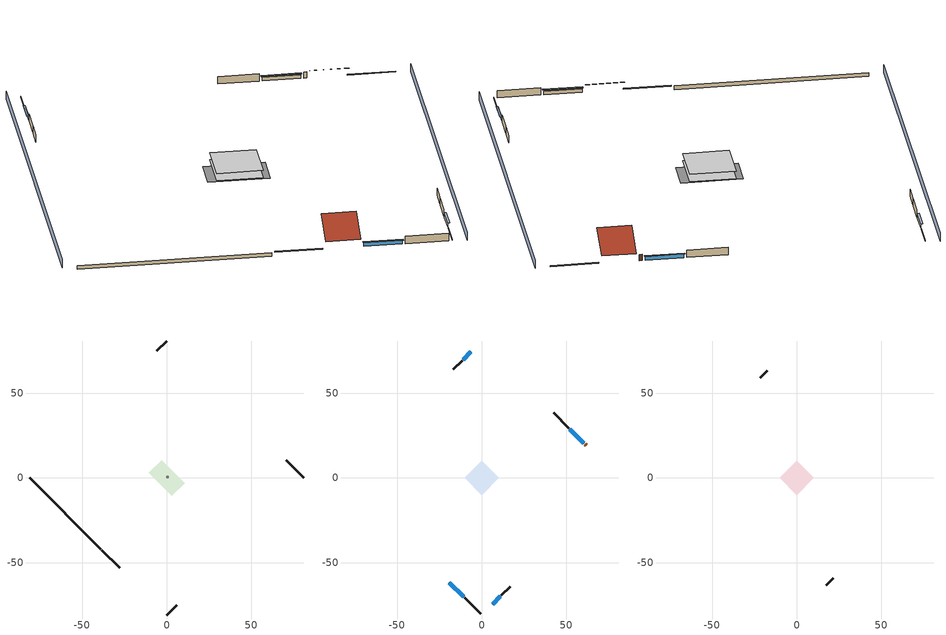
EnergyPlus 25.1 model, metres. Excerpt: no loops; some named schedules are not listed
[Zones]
air source heat pump airloop ret air zone
 floor adiabatic (AdiabaticConst): 0,0 0,1 1,1 1,0 z0
 wall adiabatic (AdiabaticConst): 0,1 0,0 1,0 1,1 0,1 z0:1
 ceiling adiabatic (AdiabaticConst): 1,0 1,1 0,1 0,0 z1
crawlspace - vented
 floor foundation (Slab1 construction): -10.5,2.99 -2.99,10.5 10.5,-2.99 2.99,-10.5 z-0.91
 wall outside (RimJoist1 construction): -38.31,-42.64 -27.9,-53.05 z0.3:0.61
 wall outside (RimJoist2 construction): 0,80.96 -5.78,75.18 z0.3:0.61
 wall outside (RimJoist3 construction): 80.96,0 70.55,10.41 z0.3:0.61
 wall outside (RimJoist4 construction): 0,-80.96 5.78,-75.18 z0.3:0.61
 wall foundation (FoundationWall1 construction): -80.96,0 -38.97,-41.98 z-0.91:0.3
conditioned space
 floor to crawlspace - vented (Floor1 construction): -10.06,0 0,10.06 10.06,0 0,-10.06 z0.3
 wall outside (AdiabaticWallConstruction 1): 61.71,19.25 61.06,19.89 z0.3:2.34
 wall outside (AdiabaticWallConstruction): -19.07,-61.89 -10.76,-70.19 / 60.41,20.55 52.1,28.86 z0.3:1.49; -6.43,74.52 -10.93,70.02 / 6.43,-74.52 10.93,-70.02 z0.3:1.52
 wall outside (Wall1 construction): -10.11,-70.85 -0.66,-80.3 z0.3:2.74
 wall outside (Wall2 construction): -11.59,69.37 -16.84,64.12 z0.3:2.74
 wall outside (Wall3 construction): 51.44,29.51 42.53,38.42 z0.3:2.74
 wall outside (Wall4 construction): 11.59,-69.37 16.84,-64.12 z0.3:2.74
 window (WindowConstruction): -19.07,-61.89 -10.76,-70.19 z0.3:1.49
 window (WindowConstruction 1): -6.43,74.52 -10.93,70.02 z0.3:1.52
 window (WindowConstruction 2): 60.41,20.55 52.1,28.86 z0.3:1.49
 window (WindowConstruction 3): 6.43,-74.52 10.93,-70.02 z0.3:1.52
 door (Door): 61.71,19.25 61.06,19.89 z0.3:2.34
attic - vented
 floor to conditioned space (Floor2 construction Reversed): -10.06,0 0,10.06 10.06,0 0,-10.06 z2.74
 wall outside (Wall5 construction): -17.49,63.46 -21.57,59.39 z0.3:2.74
 wall outside (Wall6 construction): 17.49,-63.46 21.57,-59.39 z0.3:2.74
 roof outside (Roof1 construction): -19.72,-61.23,2.74 -13,-54.5,7.5 -20.52,-46.98,7.5 -27.25,-53.71,2.74
 roof outside (Roof2 construction): 62.37,18.59,2.74 55.64,11.86,7.5 63.16,4.34,7.5 69.89,11.07,2.74
shading: 3.23,-84.19 84.19,-3.23 / -3.23,84.19 -84.19,3.23 z0:2.74; -10.55,-70.41 -19.28,-61.67 -19.71,-62.1 -10.98,-70.84 z1.8; -11.15,69.81 -6.22,74.74 -6.65,75.17 -11.58,70.24 z1.83; 51.88,29.07 60.62,20.33 61.05,20.76 52.32,29.5 z1.8; 11.15,-69.81 6.22,-74.74 6.65,-75.17 11.58,-70.24 z1.83
[Building]
Building 1: Terrain=Suburbs
[Site:Location]
Fargo_ND: Latitude {deg}=46.8551; Longitude {deg}=-96.824; Time Zone {hr}=-6; Elevation {m}=274; Keep Site Location Information=Yes
[Site:GroundTemperature:Shallow]
-1.30889, -4.05999, -4.2803, -2.97477, 2.26623, 7.48281, 12.0053, 14.8702, 15.1136, 12.7835, 8.37631, 3.31975
[Site:WaterMainsTemperature]
Calculation Method=Schedule; Temperature Schedule=mains temperature schedule
[Material] Roughness=Rough; Thermal Absorptance=0.9
Name | Thickness {m} | Conductivity {W/m-K} | Density {kg/m3} | Specific Heat {J/kg-K} | Solar Absorptance | Visible Absorptance
ceiling loosefill ins | 0.254 | 0.0480833 | 16.02 | 1046.75 | 0.7 | 0.7
ceiling stud and cavity | 0.1397 | 0.104117 | 65.682 | 1177.47 | 0.7 | 0.7
composite shingle siding | 0.00635 | 0.162714 | 1121.4 | 1465.45 | 0.7 | 0.7
concrete 8.0 in. | 0.2032 | 1.803125 | 2242.8 | 837.4 | 0.7 | 0.7
door material | 0.04445 | 0.0612267 | 512.64 | 1214.23 | 0.7 | 0.7
floor covering | 0.0127 | 0.0433444 | 54.468 | 1339.84 | 0.6 | 0.6
floor rigid ins; wall rigid ins | 0.051816 | 0.029427 | 32.04 | 1214.23 | 0.7 | 0.7
floor stud and cavity | 0.1397 | 0.0972396 | 92.3553 | 1139.71 | 0.7 | 0.7
furniture material conditioned space 1 | 0.1524 | 0.115458 | 640.8 | 1214.23 | 0.6 | 0.6
gypsum board | 0.0127 | 0.160291 | 801 | 837.4 | 0.6 | 0.6
metal surfacing | 0.000508 | 50.0403 | 7801.74 | 460.57 | 0.9 | 0.9
osb sheathing 0.5 in. | 0.0127 | 0.115458 | 512.64 | 1214.23 | 0.6 | 0.6
osb sheathing 0.5 in. 1 | 0.0127 | 0.115458 | 512.64 | 1214.23 | 0.7 | 0.7
osb sheathing 0.75 in. | 0.01905 | 0.115458 | 512.64 | 1214.23 | 0.7 | 0.7
rim joist stud and cavity | 0.0508 | 0.144151 | 50.32683 | 1063.81 | 0.6 | 0.6
roof rigid ins | 0.00396442 | 0.029427 | 32.04 | 1214.23 | 0.7 | 0.7
soil 0.5 in. | 0.0127 | 1.3848 | 1842.3 | 418.7 | 0.7 | 0.7
wall rigid ins 1 | 0.512978 | 0.029427 | 32.04 | 1214.23 | 0.7 | 0.7
wall stud and cavity | 0.1397 | 0.207325 | 139.0536 | 1170.24 | 0.7 | 0.7
wall stud and cavity 1 | 0.1397 | 0.348479 | 139.0536 | 1170.24 | 0.6 | 0.6
wall stud and cavity 2 | 0.0889 | 0.380278 | 52.3479 | 1209.89 | 0.7 | 0.7
wall stud and cavity 3 | 0.0889 | 0.391764 | 83.0341 | 1211.67 | 0.7 | 0.7
wood siding; wood siding 1 | 0.0254 | 0.102417 | 544.68 | 1172.36 | 0.7 | 0.7
[Material:NoMass]
Adiabatic: Roughness=Rough; Thermal Resistance {m2-K/W}=176.1; Thermal Absorptance=0.9; Solar Absorptance=0.7; Visible Absorptance=0.7
[WindowMaterial:SimpleGlazingSystem]
WindowMaterial: U-Factor {W/m2-K}=2.15764; Solar Heat Gain Coefficient=0.44
[Construction]
AdiabaticConst: Adiabatic
AdiabaticWallConstruction: wood siding, wall rigid ins 1, wall stud and cavity 2, gypsum board
AdiabaticWallConstruction 1: wood siding 1, wall rigid ins 1, wall stud and cavity 2, gypsum board
Door: door material
Floor1 construction: floor stud and cavity, floor rigid ins, osb sheathing 0.75 in., floor covering
Floor2 construction Reversed: gypsum board, ceiling stud and cavity, ceiling loosefill ins
FoundationWall1 construction: concrete 8.0 in.
furniture construction conditioned space 1: furniture material conditioned space 1
PartitionWallConstruction: gypsum board, wall stud and cavity 3, gypsum board
RimJoist1 construction; RimJoist2 construction; RimJoist3 construction; RimJoist4 construction: composite shingle siding, rim joist stud and cavity
Roof1 construction; Roof2 construction: metal surfacing, roof rigid ins, osb sheathing 0.5 in.
Slab1 construction: soil 0.5 in.
Wall1 construction; Wall2 construction; Wall3 construction; Wall4 construction: composite shingle siding, wall rigid ins, osb sheathing 0.5 in. 1, wall stud and cavity, gypsum board
Wall5 construction; Wall6 construction: composite shingle siding, osb sheathing 0.5 in. 1, wall stud and cavity 1
WindowConstruction; WindowConstruction 1; WindowConstruction 2; WindowConstruction 3: WindowMaterial
[Zone] Multiplier=1
Name | Volume {m3} | Part of Total Floor Area
air source heat pump airloop ret air zone | 1 | No
attic - vented | 214.682 | Yes
conditioned space | 493.619 | Yes
crawlspace - vented | 246.81 | Yes
[Space]
Name | Zone | Space Type | Volume {m3}
air source heat pump airloop ret air space | air source heat pump airloop ret air zone | Plenum Space Type
attic - vented 1 | attic - vented |  | 214.682
conditioned space 1 | conditioned space |  | 493.619
crawlspace - vented 1 | crawlspace - vented |  | 246.81
[SpaceList]
Plenum Space Type: air source heat pump airloop ret air space
[OtherEquipment] Design Level Calculation Method=EquipmentLevel
Name | Fuel Type | Zone or ZoneList or Space or SpaceList | Schedule | Design Level {W} | Fraction Latent | Fraction Radiant | Fraction Lost
air source heat pump airloop_0 RetCondToRP; air source heat pump airloop_0 RetSensLkToRP | None | air source heat pump airloop ret air space | Always On Discrete | 0 | 0 | 0 | 0
air source heat pump airloop_0 RetLatLkToRP | None | air source heat pump airloop ret air space | Always On Discrete | 0 | 1 | 0 | 0
air source heat pump airloop_0 SupCondToLv; air source heat pump airloop_0 SupSensLkToCond; air source heat pump htg coil defrost heat load; mech vent house fan sensible load | None | conditioned space 1 | Always On Discrete | 0 | 0 | 0 | 0
air source heat pump airloop_0 SupLatLkToCond; mech vent house fan latent load | None | conditioned space 1 | Always On Discrete | 0 | 1 | 0 | 0
air source heat pump htg coil defrost supp heat energy; air source heat pump htg coil pan heater energy | Electricity | conditioned space 1 | Always On Discrete | 0 | 0 | 0 | 1
clothes dryer 1 | Electricity | conditioned space 1 | clothes_dryer | 0 | 0.015 | 0.081 | 0.85
cooking range 1 | Electricity | conditioned space 1 | cooking_range | 0 | 0.08 | 0.432 | 0.2
general water use latent | None | conditioned space 1 | general water use schedule | 44.1266 | 1 | 0 | 0
general water use sensible | None | conditioned space 1 | general water use schedule | -43.4886 | 0 | 0.6 | 0
water heater energy adjustment1 | NaturalGas | conditioned space 1 | Always On Discrete | 0.01 | 0 | 0 | 1
air source heat pump airloop_0 RetCondToDZ; air source heat pump airloop_0 SupCondToDZ; air source heat pump airloop_0 SupSensLkToDZ | None | crawlspace - vented 1 | Always On Discrete | 0 | 0 | 0 | 0
air source heat pump airloop_0 SupLatLkToDZ | None | crawlspace - vented 1 | Always On Discrete | 0 | 1 | 0 | 0
[ZoneInfiltration:EffectiveLeakageArea]
infil attic - vented 1: Zone or Space=attic - vented 1; Schedule=Always On Discrete; Effective Air Leakage Area {cm2}=6747.18; Stack Coefficient=0.000221234; Wind Coefficient=3.80945e-05
[ZoneMixing] Schedule=Always On Continuous; Design Flow Rate Calculation Method=Flow/Zone; Design Flow Rate {m3/s}=0
Name | Zone or Space | Source Zone or Space
whole house fan mix | attic - vented | conditioned space
air source heat pump airloop_0 ZoneMixDZToCond mix | conditioned space | crawlspace - vented
air source heat pump airloop_0 ZoneMixCondToDZ mix | crawlspace - vented | conditioned space
[SurfaceProperty:IncidentSolarMultiplier] Incident Solar Multiplier=1; Incident Solar Multiplier Schedule=trans schedule winter=0.8276 summer=0.8276
Window1; Window2; Window3; Window4
[InternalMass] Zone or ZoneList=conditioned space; Space or SpaceList=conditioned space 1
Name | Construction | Surface Area {m2}
furniture mass conditioned space 1 | furniture construction conditioned space 1 | 80.97429
partition wall mass | PartitionWallConstruction | 202.436
[Lights]
interior lighting: Zone or ZoneList or Space or SpaceList=conditioned space 1; Schedule=lighting_interior; Design Level Calculation Method=LightingLevel; Lighting Level {W}=314.809; Return Air Fraction=0; Fraction Radiant=0.6; Fraction Visible=0.2; Fraction Replaceable=1
[People]
occupants: Zone or ZoneList or Space or SpaceList=conditioned space 1; Number of People Schedule=occupants; Number of People Calculation Method=People; Number of People=2; Fraction Radiant=0.314171; Sensible Heat Fraction=0.56303; Activity Level Schedule=occupants activity schedule; Carbon Dioxide Generation Rate {m3/s-W}=0; Enable ASHRAE 55 Comfort Warnings=No; Mean Radiant Temperature Calculation Type=EnclosureAveraged
[ElectricEquipment] Zone or ZoneList or Space or SpaceList=conditioned space 1; Design Level Calculation Method=EquipmentLevel
Name | Schedule | Design Level {W} | Fraction Latent | Fraction Radiant | Fraction Lost
ceiling fan | ceiling_fan | 58.7934 | 0 | 0.558 | 0
clothes dryer | clothes_dryer | 2350.01 | 0.015 | 0.081 | 0.85
clothes washer | clothes_washer | 875.775 | 0.03 | 0.162 | 0.7
cooking range | cooking_range | 2064.02 | 0.08 | 0.432 | 0.2
dishwasher | dishwasher | 1273.53 | 0.3 | 0.18 | 0.4
freezer | freezer schedule | 180.892 | 0 | 0.6 | 0
fridge | fridge schedule | 43.8356 | 0 | 0.6 | 0
mech vent bath fan 0 | mech vent bath fan 0 schedule | 30 | 0 | 0 | 1
mech vent house fan | mech vent house fan schedule | 0 | 0 | 0 | 1
mech vent house fan cfis | mech vent house fan cfis schedule | 0 | 0 | 0 | 0
mech vent range fan 0 | mech vent range fan 0 schedule | 30 | 0 | 0 | 1
misc plug loads | plug_loads_other | 354.581 | 0.045 | 0.513 | 0.1
misc tv | plug_loads_tv | 439.411 | 0 | 0.6 | 0
whole house fan | Always On Discrete | 0 | 0 | 0 | 1
[ZoneInfiltration:DesignFlowRate] Schedule=Always On Discrete; Density Basis=Outdoor
Name | Zone or ZoneList or Space or SpaceList | Design Flow Rate Calculation Method | Design Flow Rate {m3/s} | Air Changes per Hour {1/hr} | Constant Term Coefficient | Temperature Term Coefficient | Velocity Term Coefficient | Velocity Squared Term Coefficient
infil flow; natural vent flow; whole house fan flow | conditioned space 1 | Flow/Zone | 0
crawlspace_vented 1 duct leakage imbalance infil flow | crawlspace - vented 1 | Flow/Zone | 0
infil crawlspace - vented 1 | crawlspace - vented 1 | AirChanges/Hour |  | 3.45172 | 1 | 0 | 0 | 0
[SurfaceProperty:ExposedFoundationPerimeter]
Slab1: Exposed Perimeter Calculation Method=TotalExposedPerimeter; Total Exposed Perimeter {m}=59.37504
[AirLoopHVAC:ReturnPlenum]
Air Loop HVAC Return Plenum 1: Zone=air source heat pump airloop ret air zone
[Foundation:Kiva]
Foundation Kiva 1: Initial Indoor Air Temperature {C}=-11.2136; Wall Height Above Grade {m}=0.3048; Wall Depth Below Slab {m}=0.2032
[Foundation:Kiva:Settings]
Soil Conductivity {W/m-K}=1.3848; Soil Density {kg/m3}=1842.3; Soil Specific Heat {J/kg-K}=418.7; Ground Solar Absorptivity=0.9; Ground Thermal Absorptivity=0.9; Ground Surface Roughness {m}=0.03; Far-Field Width {m}=40; Deep-Ground Boundary Condition=ZeroFlux; Deep-Ground Depth {m}=40; Minimum Cell Dimension {m}=0.2; Maximum Cell Growth Coefficient=3; Simulation Timestep=Timestep
[Exterior:Lights]
exterior lighting: Schedule=exterior lighting schedule; Design Level {W}=8.01452
[EnergyManagementSystem:Sensor] Output:Variable or Output:Meter Index Key=crawlspace - vented
Name | Output:Variable or Output:Meter
air_source_heat_pump_airloop_0_DZ_T_s | Zone Air Temperature
air_source_heat_pump_airloop_0_DZ_W_s | Zone Mean Air Humidity Ratio
[Schedule:Constant]
Name | Hourly Value
Always On Discrete; Always On Continuous; mech vent house fan schedule; mech vent house fan cfis schedule | 1
trans schedule winter=0.8276 summer=0.8276 | 0.8276
occupants activity schedule | 117.228
fridge schedule | 0
[Schedule:File] File=in.schedules.csv; Rows to Skip at Top=1; Number of Hours of Data=8760; Column Separator=Comma; Interpolate to Timestep=Yes; Minutes per Item=60; Adjust Schedule for Daylight Savings=Yes
Name | Column Number
lighting_interior | 5
occupants | 1
ceiling_fan | 4
clothes_dryer | 10
clothes_washer | 9
cooking_range | 11
dishwasher | 7
plug_loads_other | 2
plug_loads_tv | 3
[Schedule:Day:Interval]
freezer schedule day; freezer schedule day 6: No, 01:00, 0.610949, 02:00, 0.595675, 03:00, 0.580401, 04:00, 0.565128, 06:00, 0.549854, 07:00, 0.580401, 08:00, 0.610949, 10:00, 0.626223, 12:00, 0.610949, 15:00, 0.641496, 16:00, 0.626223, 17:00, 0.672044, 18:00, 0.733139, 19:00, 0.763686, 20:00, 0.733139, 21:00, 0.717865, 22:00, 0.702591, 23:00, 0.672044, 24:00, 0.626223
freezer schedule day 1: No, 01:00, 0.609489, 02:00, 0.594252, 03:00, 0.579015, 04:00, 0.563777, 06:00, 0.54854, 07:00, 0.579015, 08:00, 0.609489, 10:00, 0.624726, 12:00, 0.609489, 15:00, 0.639964, 16:00, 0.624726, 17:00, 0.670438, 18:00, 0.731387, 19:00, 0.761861, 20:00, 0.731387, 21:00, 0.71615, 22:00, 0.700912, 23:00, 0.670438, 24:00, 0.624726
freezer schedule day 2: No, 01:00, 0.791241, 02:00, 0.77146, 03:00, 0.751679, 04:00, 0.731898, 06:00, 0.712117, 07:00, 0.751679, 08:00, 0.791241, 10:00, 0.811022, 12:00, 0.791241, 15:00, 0.830803, 16:00, 0.811022, 17:00, 0.870365, 18:00, 0.949489, 19:00, 0.989051, 20:00, 0.949489, 21:00, 0.929708, 22:00, 0.909927, 23:00, 0.870365, 24:00, 0.811022
freezer schedule day 3: No, 01:00, 0.8, 02:00, 0.78, 03:00, 0.76, 04:00, 0.74, 06:00, 0.72, 07:00, 0.76, 08:00, 0.8, 10:00, 0.82, 12:00, 0.8, 15:00, 0.84, 16:00, 0.82, 17:00, 0.88, 18:00, 0.96, 19:00, 1, 20:00, 0.96, 21:00, 0.94, 22:00, 0.92, 23:00, 0.88, 24:00, 0.82
freezer schedule day 4: No, 01:00, 0.679562, 02:00, 0.662573, 03:00, 0.645584, 04:00, 0.628595, 06:00, 0.611606, 07:00, 0.645584, 08:00, 0.679562, 10:00, 0.696551, 12:00, 0.679562, 15:00, 0.71354, 16:00, 0.696551, 17:00, 0.747518, 18:00, 0.815474, 19:00, 0.849453, 20:00, 0.815474, 21:00, 0.798485, 22:00, 0.781496, 23:00, 0.747518, 24:00, 0.696551
freezer schedule day 5: No, 01:00, 0.675182, 02:00, 0.658303, 03:00, 0.641423, 04:00, 0.624544, 06:00, 0.607664, 07:00, 0.641423, 08:00, 0.675182, 10:00, 0.692062, 12:00, 0.675182, 15:00, 0.708942, 16:00, 0.692062, 17:00, 0.742701, 18:00, 0.810219, 19:00, 0.843978, 20:00, 0.810219, 21:00, 0.793339, 22:00, 0.77646, 23:00, 0.742701, 24:00, 0.692062
freezer schedule default day; mech vent bath fan 0 schedule default day; mech vent range fan 0 schedule default day; general water use schedule default day; exterior lighting schedule default day: No, 24:00, 0
mech vent bath fan 0 schedule day: No, 01:00, 0, 02:00, 1, 24:00, 0
mech vent range fan 0 schedule day: No, 09:00, 0, 10:00, 1, 24:00, 0
general water use schedule day: No, 01:00, 0.315068, 03:00, 0.287671, 04:00, 0.342466, 05:00, 0.369863, 06:00, 0.520548, 07:00, 0.60274, 08:00, 0.534247, 10:00, 0.506849, 11:00, 0.465753, 14:00, 0.479452, 15:00, 0.534247, 16:00, 0.589041, 17:00, 0.69863, 18:00, 0.876712, 19:00, 0.890411, 20:00, 0.986301, 21:00, 1, 22:00, 0.863014, 23:00, 0.616438, 24:00, 0.465753
exterior lighting schedule day: No, 01:00, 0.566667, 03:00, 0.524167, 05:00, 0.495833, 06:00, 0.5525, 07:00, 0.623333, 08:00, 0.580833, 09:00, 0.439167, 10:00, 0.354167, 12:00, 0.34, 13:00, 0.354167, 14:00, 0.396667, 15:00, 0.425, 16:00, 0.495833, 17:00, 0.623333, 18:00, 0.793333, 19:00, 0.906667, 20:00, 0.963333, 21:00, 0.991667, 22:00, 0.920833, 23:00, 0.793333, 24:00, 0.665833
exterior lighting schedule day 1: No, 01:00, 0.528571, 03:00, 0.488929, 05:00, 0.4625, 06:00, 0.515357, 07:00, 0.581429, 08:00, 0.541786, 09:00, 0.409643, 10:00, 0.330357, 12:00, 0.317143, 13:00, 0.330357, 14:00, 0.37, 15:00, 0.396429, 16:00, 0.4625, 17:00, 0.581429, 18:00, 0.74, 19:00, 0.845714, 20:00, 0.898571, 21:00, 0.925, 22:00, 0.858929, 23:00, 0.74, 24:00, 0.621071
exterior lighting schedule day 2: No, 01:00, 0.485714, 03:00, 0.449286, 05:00, 0.425, 06:00, 0.473571, 07:00, 0.534286, 08:00, 0.497857, 09:00, 0.376429, 10:00, 0.303571, 12:00, 0.291429, 13:00, 0.303571, 14:00, 0.34, 15:00, 0.364286, 16:00, 0.425, 17:00, 0.534286, 18:00, 0.68, 19:00, 0.777143, 20:00, 0.825714, 21:00, 0.85, 22:00, 0.789286, 23:00, 0.68, 24:00, 0.570714
[Schedule:Week:Daily]
freezer schedule Week Rule - Jan1-Jan27: freezer schedule day, freezer schedule day, freezer schedule day, freezer schedule day, freezer schedule day, freezer schedule day, freezer schedule day, freezer schedule default day, freezer schedule default day, freezer schedule default day, freezer schedule default day, freezer schedule default day
freezer schedule Week Rule - Jan28-Feb3: freezer schedule day, freezer schedule day, freezer schedule day, freezer schedule day, freezer schedule day 1, freezer schedule day 1, freezer schedule day 1, freezer schedule default day, freezer schedule default day, freezer schedule default day, freezer schedule default day, freezer schedule default day
freezer schedule Week Rule - Feb4-Feb24: freezer schedule day 1, freezer schedule day 1, freezer schedule day 1, freezer schedule day 1, freezer schedule day 1, freezer schedule day 1, freezer schedule day 1, freezer schedule default day, freezer schedule default day, freezer schedule default day, freezer schedule default day, freezer schedule default day
freezer schedule Week Rule - Feb25-Mar3: freezer schedule day 1, freezer schedule day 1, freezer schedule day 1, freezer schedule day 1, freezer schedule day 2, freezer schedule day 2, freezer schedule day 2, freezer schedule default day, freezer schedule default day, freezer schedule default day, freezer schedule default day, freezer schedule default day
freezer schedule Week Rule - Mar4-May26: freezer schedule day 2, freezer schedule day 2, freezer schedule day 2, freezer schedule day 2, freezer schedule day 2, freezer schedule day 2, freezer schedule day 2, freezer schedule default day, freezer schedule default day, freezer schedule default day, freezer schedule default day, freezer schedule default day
freezer schedule Week Rule - May27-Jun2: freezer schedule day 2, freezer schedule day 2, freezer schedule day 2, freezer schedule day 2, freezer schedule day 2, freezer schedule day 3, freezer schedule day 3, freezer schedule default day, freezer schedule default day, freezer schedule default day, freezer schedule default day, freezer schedule default day
freezer schedule Week Rule - Jun3-Sep29: freezer schedule day 3, freezer schedule day 3, freezer schedule day 3, freezer schedule day 3, freezer schedule day 3, freezer schedule day 3, freezer schedule day 3, freezer schedule default day, freezer schedule default day, freezer schedule default day, freezer schedule default day, freezer schedule default day
freezer schedule Week Rule - Sep30-Oct6: freezer schedule day 3, freezer schedule day 4, freezer schedule day 4, freezer schedule day 4, freezer schedule day 4, freezer schedule day 4, freezer schedule day 4, freezer schedule default day, freezer schedule default day, freezer schedule default day, freezer schedule default day, freezer schedule default day
freezer schedule Week Rule - Oct7-Oct27: freezer schedule day 4, freezer schedule day 4, freezer schedule day 4, freezer schedule day 4, freezer schedule day 4, freezer schedule day 4, freezer schedule day 4, freezer schedule default day, freezer schedule default day, freezer schedule default day, freezer schedule default day, freezer schedule default day
freezer schedule Week Rule - Oct28-Nov3: freezer schedule day 4, freezer schedule day 4, freezer schedule day 4, freezer schedule day 4, freezer schedule day 5, freezer schedule day 5, freezer schedule day 5, freezer schedule default day, freezer schedule default day, freezer schedule default day, freezer schedule default day, freezer schedule default day
freezer schedule Week Rule - Nov4-Nov24: freezer schedule day 5, freezer schedule day 5, freezer schedule day 5, freezer schedule day 5, freezer schedule day 5, freezer schedule day 5, freezer schedule day 5, freezer schedule default day, freezer schedule default day, freezer schedule default day, freezer schedule default day, freezer schedule default day
freezer schedule Week Rule - Nov25-Dec1: freezer schedule day 5, freezer schedule day 5, freezer schedule day 5, freezer schedule day 5, freezer schedule day 5, freezer schedule day 5, freezer schedule day 6, freezer schedule default day, freezer schedule default day, freezer schedule default day, freezer schedule default day, freezer schedule default day
freezer schedule Week Rule - Dec2-Dec31: freezer schedule day 6, freezer schedule day 6, freezer schedule day 6, freezer schedule day 6, freezer schedule day 6, freezer schedule day 6, freezer schedule day 6, freezer schedule default day, freezer schedule default day, freezer schedule default day, freezer schedule default day, freezer schedule default day
mech vent bath fan 0 schedule Week Rule - Jan1-Dec31: mech vent bath fan 0 schedule day, mech vent bath fan 0 schedule day, mech vent bath fan 0 schedule day, mech vent bath fan 0 schedule day, mech vent bath fan 0 schedule day, mech vent bath fan 0 schedule day, mech vent bath fan 0 schedule day, mech vent bath fan 0 schedule default day, mech vent bath fan 0 schedule default day, mech vent bath fan 0 schedule default day, mech vent bath fan 0 schedule default day, mech vent bath fan 0 schedule default day
mech vent range fan 0 schedule Week Rule - Jan1-Dec31: mech vent range fan 0 schedule day, mech vent range fan 0 schedule day, mech vent range fan 0 schedule day, mech vent range fan 0 schedule day, mech vent range fan 0 schedule day, mech vent range fan 0 schedule day, mech vent range fan 0 schedule day, mech vent range fan 0 schedule default day, mech vent range fan 0 schedule default day, mech vent range fan 0 schedule default day, mech vent range fan 0 schedule default day, mech vent range fan 0 schedule default day
general water use schedule Week Rule - Jan1-Dec31: general water use schedule day, general water use schedule day, general water use schedule day, general water use schedule day, general water use schedule day, general water use schedule day, general water use schedule day, general water use schedule default day, general water use schedule default day, general water use schedule default day, general water use schedule default day, general water use schedule default day
exterior lighting schedule Week Rule - Jan1-Jan27: exterior lighting schedule day, exterior lighting schedule day, exterior lighting schedule day, exterior lighting schedule day, exterior lighting schedule day, exterior lighting schedule day, exterior lighting schedule day, exterior lighting schedule default day, exterior lighting schedule default day, exterior lighting schedule default day, exterior lighting schedule default day, exterior lighting schedule default day
exterior lighting schedule Week Rule - Jan28-Feb3: exterior lighting schedule day, exterior lighting schedule day, exterior lighting schedule day, exterior lighting schedule day, exterior lighting schedule day 1, exterior lighting schedule day 1, exterior lighting schedule day 1, exterior lighting schedule default day, exterior lighting schedule default day, exterior lighting schedule default day, exterior lighting schedule default day, exterior lighting schedule default day
exterior lighting schedule Week Rule - Feb4-Feb24: exterior lighting schedule day 1, exterior lighting schedule day 1, exterior lighting schedule day 1, exterior lighting schedule day 1, exterior lighting schedule day 1, exterior lighting schedule day 1, exterior lighting schedule day 1, exterior lighting schedule default day, exterior lighting schedule default day, exterior lighting schedule default day, exterior lighting schedule default day, exterior lighting schedule default day
exterior lighting schedule Week Rule - Feb25-Mar3: exterior lighting schedule day 1, exterior lighting schedule day 1, exterior lighting schedule day 1, exterior lighting schedule day 1, exterior lighting schedule day 2, exterior lighting schedule day 2, exterior lighting schedule day 2, exterior lighting schedule default day, exterior lighting schedule default day, exterior lighting schedule default day, exterior lighting schedule default day, exterior lighting schedule default day
exterior lighting schedule Week Rule - Mar4-Mar31: exterior lighting schedule day 2, exterior lighting schedule day 2, exterior lighting schedule day 2, exterior lighting schedule day 2, exterior lighting schedule day 2, exterior lighting schedule day 2, exterior lighting schedule day 2, exterior lighting schedule default day, exterior lighting schedule default day, exterior lighting schedule default day, exterior lighting schedule default day, exterior lighting schedule default day
exterior lighting schedule Week Rule - Apr1-Apr28: exterior lighting schedule day 3, exterior lighting schedule day 3, exterior lighting schedule day 3, exterior lighting schedule day 3, exterior lighting schedule day 3, exterior lighting schedule day 3, exterior lighting schedule day 3, exterior lighting schedule default day, exterior lighting schedule default day, exterior lighting schedule default day, exterior lighting schedule default day, exterior lighting schedule default day
exterior lighting schedule Week Rule - Apr29-May5: exterior lighting schedule day 3, exterior lighting schedule day 3, exterior lighting schedule day 4, exterior lighting schedule day 4, exterior lighting schedule day 4, exterior lighting schedule day 4, exterior lighting schedule day 4, exterior lighting schedule default day, exterior lighting schedule default day, exterior lighting schedule default day, exterior lighting schedule default day, exterior lighting schedule default day
exterior lighting schedule Week Rule - May6-May26: exterior lighting schedule day 4, exterior lighting schedule day 4, exterior lighting schedule day 4, exterior lighting schedule day 4, exterior lighting schedule day 4, exterior lighting schedule day 4, exterior lighting schedule day 4, exterior lighting schedule default day, exterior lighting schedule default day, exterior lighting schedule default day, exterior lighting schedule default day, exterior lighting schedule default day
exterior lighting schedule Week Rule - May27-Jun2: exterior lighting schedule day 4, exterior lighting schedule day 4, exterior lighting schedule day 4, exterior lighting schedule day 4, exterior lighting schedule day 4, exterior lighting schedule day 5, exterior lighting schedule day 5, exterior lighting schedule default day, exterior lighting schedule default day, exterior lighting schedule default day, exterior lighting schedule default day, exterior lighting schedule default day
exterior lighting schedule Week Rule - Jun3-Jun30: exterior lighting schedule day 5, exterior lighting schedule day 5, exterior lighting schedule day 5, exterior lighting schedule day 5, exterior lighting schedule day 5, exterior lighting schedule day 5, exterior lighting schedule day 5, exterior lighting schedule default day, exterior lighting schedule default day, exterior lighting schedule default day, exterior lighting schedule default day, exterior lighting schedule default day
exterior lighting schedule Week Rule - Jul1-Jul28: exterior lighting schedule day 6, exterior lighting schedule day 6, exterior lighting schedule day 6, exterior lighting schedule day 6, exterior lighting schedule day 6, exterior lighting schedule day 6, exterior lighting schedule day 6, exterior lighting schedule default day, exterior lighting schedule default day, exterior lighting schedule default day, exterior lighting schedule default day, exterior lighting schedule default day
exterior lighting schedule Week Rule - Jul29-Aug4: exterior lighting schedule day 6, exterior lighting schedule day 6, exterior lighting schedule day 6, exterior lighting schedule day 7, exterior lighting schedule day 7, exterior lighting schedule day 7, exterior lighting schedule day 7, exterior lighting schedule default day, exterior lighting schedule default day, exterior lighting schedule default day, exterior lighting schedule default day, exterior lighting schedule default day
exterior lighting schedule Week Rule - Aug5-Aug25: exterior lighting schedule day 7, exterior lighting schedule day 7, exterior lighting schedule day 7, exterior lighting schedule day 7, exterior lighting schedule day 7, exterior lighting schedule day 7, exterior lighting schedule day 7, exterior lighting schedule default day, exterior lighting schedule default day, exterior lighting schedule default day, exterior lighting schedule default day, exterior lighting schedule default day
exterior lighting schedule Week Rule - Aug26-Sep1: exterior lighting schedule day 7, exterior lighting schedule day 7, exterior lighting schedule day 7, exterior lighting schedule day 7, exterior lighting schedule day 7, exterior lighting schedule day 7, exterior lighting schedule day 8, exterior lighting schedule default day, exterior lighting schedule default day, exterior lighting schedule default day, exterior lighting schedule default day, exterior lighting schedule default day
exterior lighting schedule Week Rule - Sep2-Sep29: exterior lighting schedule day 8, exterior lighting schedule day 8, exterior lighting schedule day 8, exterior lighting schedule day 8, exterior lighting schedule day 8, exterior lighting schedule day 8, exterior lighting schedule day 8, exterior lighting schedule default day, exterior lighting schedule default day, exterior lighting schedule default day, exterior lighting schedule default day, exterior lighting schedule default day
exterior lighting schedule Week Rule - Sep30-Oct6: exterior lighting schedule day 8, exterior lighting schedule day 9, exterior lighting schedule day 9, exterior lighting schedule day 9, exterior lighting schedule day 9, exterior lighting schedule day 9, exterior lighting schedule day 9, exterior lighting schedule default day, exterior lighting schedule default day, exterior lighting schedule default day, exterior lighting schedule default day, exterior lighting schedule default day
exterior lighting schedule Week Rule - Oct7-Oct27: exterior lighting schedule day 9, exterior lighting schedule day 9, exterior lighting schedule day 9, exterior lighting schedule day 9, exterior lighting schedule day 9, exterior lighting schedule day 9, exterior lighting schedule day 9, exterior lighting schedule default day, exterior lighting schedule default day, exterior lighting schedule default day, exterior lighting schedule default day, exterior lighting schedule default day
exterior lighting schedule Week Rule - Oct28-Nov3: exterior lighting schedule day 9, exterior lighting schedule day 9, exterior lighting schedule day 9, exterior lighting schedule day 9, exterior lighting schedule day 10, exterior lighting schedule day 10, exterior lighting schedule day 10, exterior lighting schedule default day, exterior lighting schedule default day, exterior lighting schedule default day, exterior lighting schedule default day, exterior lighting schedule default day
exterior lighting schedule Week Rule - Nov4-Nov24: exterior lighting schedule day 10, exterior lighting schedule day 10, exterior lighting schedule day 10, exterior lighting schedule day 10, exterior lighting schedule day 10, exterior lighting schedule day 10, exterior lighting schedule day 10, exterior lighting schedule default day, exterior lighting schedule default day, exterior lighting schedule default day, exterior lighting schedule default day, exterior lighting schedule default day
exterior lighting schedule Week Rule - Nov25-Dec1: exterior lighting schedule day 10, exterior lighting schedule day 10, exterior lighting schedule day 10, exterior lighting schedule day 10, exterior lighting schedule day 10, exterior lighting schedule day 10, exterior lighting schedule day 11, exterior lighting schedule default day, exterior lighting schedule default day, exterior lighting schedule default day, exterior lighting schedule default day, exterior lighting schedule default day
exterior lighting schedule Week Rule - Dec2-Dec31: exterior lighting schedule day 11, exterior lighting schedule day 11, exterior lighting schedule day 11, exterior lighting schedule day 11, exterior lighting schedule day 11, exterior lighting schedule day 11, exterior lighting schedule day 11, exterior lighting schedule default day, exterior lighting schedule default day, exterior lighting schedule default day, exterior lighting schedule default day, exterior lighting schedule default day
[Schedule:Year]
freezer schedule: freezer schedule Week Rule - Jan1-Jan27, 1, 1, 1, 27, freezer schedule Week Rule - Jan28-Feb3, 1, 28, 2, 3, freezer schedule Week Rule - Feb4-Feb24, 2, 4, 2, 24, freezer schedule Week Rule - Feb25-Mar3, 2, 25, 3, 3, freezer schedule Week Rule - Mar4-May26, 3, 4, 5, 26, freezer schedule Week Rule - May27-Jun2, 5, 27, 6, 2, freezer schedule Week Rule - Jun3-Sep29, 6, 3, 9, 29, freezer schedule Week Rule - Sep30-Oct6, 9, 30, 10, 6, freezer schedule Week Rule - Oct7-Oct27, 10, 7, 10, 27, freezer schedule Week Rule - Oct28-Nov3, 10, 28, 11, 3, freezer schedule Week Rule - Nov4-Nov24, 11, 4, 11, 24, freezer schedule Week Rule - Nov25-Dec1, 11, 25, 12, 1, freezer schedule Week Rule - Dec2-Dec31, 12, 2, 12, 31
mech vent bath fan 0 schedule: mech vent bath fan 0 schedule Week Rule - Jan1-Dec31, 1, 1, 12, 31
mech vent range fan 0 schedule: mech vent range fan 0 schedule Week Rule - Jan1-Dec31, 1, 1, 12, 31
general water use schedule: general water use schedule Week Rule - Jan1-Dec31, 1, 1, 12, 31
exterior lighting schedule: exterior lighting schedule Week Rule - Jan1-Jan27, 1, 1, 1, 27, exterior lighting schedule Week Rule - Jan28-Feb3, 1, 28, 2, 3, exterior lighting schedule Week Rule - Feb4-Feb24, 2, 4, 2, 24, exterior lighting schedule Week Rule - Feb25-Mar3, 2, 25, 3, 3, exterior lighting schedule Week Rule - Mar4-Mar31, 3, 4, 3, 31, exterior lighting schedule Week Rule - Apr1-Apr28, 4, 1, 4, 28, exterior lighting schedule Week Rule - Apr29-May5, 4, 29, 5, 5, exterior lighting schedule Week Rule - May6-May26, 5, 6, 5, 26, exterior lighting schedule Week Rule - May27-Jun2, 5, 27, 6, 2, exterior lighting schedule Week Rule - Jun3-Jun30, 6, 3, 6, 30, exterior lighting schedule Week Rule - Jul1-Jul28, 7, 1, 7, 28, exterior lighting schedule Week Rule - Jul29-Aug4, 7, 29, 8, 4, exterior lighting schedule Week Rule - Aug5-Aug25, 8, 5, 8, 25, exterior lighting schedule Week Rule - Aug26-Sep1, 8, 26, 9, 1, exterior lighting schedule Week Rule - Sep2-Sep29, 9, 2, 9, 29, exterior lighting schedule Week Rule - Sep30-Oct6, 9, 30, 10, 6, exterior lighting schedule Week Rule - Oct7-Oct27, 10, 7, 10, 27, exterior lighting schedule Week Rule - Oct28-Nov3, 10, 28, 11, 3, exterior lighting schedule Week Rule - Nov4-Nov24, 11, 4, 11, 24, exterior lighting schedule Week Rule - Nov25-Dec1, 11, 25, 12, 1, exterior lighting schedule Week Rule - Dec2-Dec31, 12, 2, 12, 31
[Schedule:Compact]
mains temperature schedule: Through: 01/01, For: AllDays, Until: 24:00, 4.335, Through: 01/02, For: AllDays, Until: 24:00, 4.24556, Through: 01/03, For: AllDays, Until: 24:00, 4.15778, Through: 01/04, For: AllDays, Until: 24:00, 4.07111, Through: 01/05, For: AllDays, Until: 24:00, 3.98611, Through: 01/06, For: AllDays, Until: 24:00, 3.90167, Through: 01/07, For: AllDays, Until: 24:00, 3.81944, Through: 01/08, For: AllDays, Until: 24:00, 3.73833, Through: 01/09, For: AllDays, Until: 24:00, 3.65833, Through: 01/10, For: AllDays, Until: 24:00, 3.58056, Through: 01/11, For: AllDays, Until: 24:00, 3.50333, Through: 01/12, For: AllDays, Until: 24:00, 3.42833, Through: 01/13, For: AllDays, Until: 24:00, 3.35444, Through: 01/14, For: AllDays, Until: 24:00, 3.28222, Through: 01/15, For: AllDays, Until: 24:00, 3.21167, Through: 01/16, For: AllDays, Until: 24:00, 3.14278, Through: 01/17, For: AllDays, Until: 24:00, 3.07556, Through: 01/18, For: AllDays, Until: 24:00, 3.00944, Through: 01/19, For: AllDays, Until: 24:00, 2.94556, Through: 01/20, For: AllDays, Until: 24:00, 2.88333, Through: 01/21, For: AllDays, Until: 24:00, 2.82222, Through: 01/22, For: AllDays, Until: 24:00, 2.76333, Through: 01/23, For: AllDays, Until: 24:00, 2.70611, Through: 01/24, For: AllDays, Until: 24:00, 2.65056, Through: 01/25, For: AllDays, Until: 24:00, 2.59667, Through: 01/26, For: AllDays, Until: 24:00, 2.545, Through: 01/27, For: AllDays, Until: 24:00, 2.49444, Through: 01/28, For: AllDays, Until: 24:00, 2.44611, Through: 01/29, For: AllDays, Until: 24:00, 2.39944, Through: 01/30, For: AllDays, Until: 24:00, 2.35444, Through: 01/31, For: AllDays, Until: 24:00, 2.31167, Through: 02/01, For: AllDays, Until: 24:00, 2.27056, Through: 02/02, For: AllDays, Until: 24:00, 2.23167, Through: 02/03, For: AllDays, Until: 24:00, 2.19444, Through: 02/04, For: AllDays, Until: 24:00, 2.15889, Through: 02/05, For: AllDays, Until: 24:00, 2.12556, Through: 02/06, For: AllDays, Until: 24:00, 2.09389, Through: 02/07, For: AllDays, Until: 24:00, 2.06389, Through: 02/08, For: AllDays, Until: 24:00, 2.03611, Through: 02/09, For: AllDays, Until: 24:00, 2.01056, Through: 02/10, For: AllDays, Until: 24:00, 1.98667, Through: 02/11, For: AllDays, Until: 24:00, 1.965, Through: 02/12, For: AllDays, Until: 24:00, 1.945, Through: 02/13, For: AllDays, Until: 24:00, 1.92667, Through: 02/14, For: AllDays, Until: 24:00, 1.91111, Through: 02/15, For: AllDays, Until: 24:00, 1.89722, Through: 02/16, For: AllDays, Until: 24:00, 1.885, Through: 02/17, For: AllDays, Until: 24:00, 1.875, Through: 02/18, For: AllDays, Until: 24:00, 1.86667, Through: 02/19, For: AllDays, Until: 24:00, 1.86056, Through: 02/20, For: AllDays, Until: 24:00, 1.85667, Through: 02/21, For: AllDays, Until: 24:00, 1.85444, Through: 02/22, For: AllDays, Until: 24:00, 1.85444, Through: 02/23, For: AllDays, Until: 24:00, 1.85667, Through: 02/24, For: AllDays, Until: 24:00, 1.86056, Through: 02/25, For: AllDays, Until: 24:00, 1.86667, Through: 02/26, For: AllDays, Until: 24:00, 1.87444, Through: 02/27, For: AllDays, Until: 24:00, 1.88444, Through: 02/28, For: AllDays, Until: 24:00, 1.89611, Through: 03/01, For: AllDays, Until: 24:00, 1.91, Through: 03/02, For: AllDays, Until: 24:00, 1.92556, Through: 03/03, For: AllDays, Until: 24:00, 1.94389, Through: 03/04, For: AllDays, Until: 24:00, 1.96333, Through: 03/05, For: AllDays, Until: 24:00, 1.985, Through: 03/06, For: AllDays, Until: 24:00, 2.00889, Through: 03/07, For: AllDays, Until: 24:00, 2.03444, Through: 03/08, For: AllDays, Until: 24:00, 2.06222, Through: 03/09, For: AllDays, Until: 24:00, 2.09167, Through: 03/10, For: AllDays, Until: 24:00, 2.12333, Through: 03/11, For: AllDays, Until: 24:00, 2.15667, Through: 03/12, For: AllDays, Until: 24:00, 2.19167, Through: 03/13, For: AllDays, Until: 24:00, 2.22889, Through: 03/14, For: AllDays, Until: 24:00, 2.26833, Through: 03/15, For: AllDays, Until: 24:00, 2.30889, Through: 03/16, For: AllDays, Until: 24:00, 2.35167, Through: 03/17, For: AllDays, Until: 24:00, 2.39667, Through: 03/18, For: AllDays, Until: 24:00, 2.44278, Through: 03/19, For: AllDays, Until: 24:00, 2.49111, Through: 03/20, For: AllDays, Until: 24:00, 2.54167, Through: 03/21, For: AllDays, Until: 24:00, 2.59333, Through: 03/22, For: AllDays, Until: 24:00, 2.64722, Through: 03/23, For: AllDays, Until: 24:00, 2.70222, Through: 03/24, For: AllDays, Until: 24:00, 2.75944, Through: 03/25, For: AllDays, Until: 24:00, 2.81833, Through: 03/26, For: AllDays, Until: 24:00, 2.87889, Through: 03/27, For: AllDays, Until: 24:00, 2.94167, Through: 03/28, For: AllDays, Until: 24:00, 3.00556, Through: 03/29, For: AllDays, Until: 24:00, 3.07111, Through: 03/30, For: AllDays, Until: 24:00, 3.13833, Through: 03/31, For: AllDays, Until: 24:00, 3.20722, Through: 04/01, For: AllDays, Until: 24:00, 3.27778, Through: 04/02, For: AllDays, Until: 24:00, 3.35, Through: 04/03, For: AllDays, Until: 24:00, 3.42333, Through: 04/04, For: AllDays, Until: 24:00, 3.49833, Through: 04/05, For: AllDays, Until: 24:00, 3.575, Through: 04/06, For: AllDays, Until: 24:00, 3.65333, Through: 04/07, For: AllDays, Until: 24:00, 3.73278, Through: 04/08, For: AllDays, Until: 24:00, 3.81389, Through: 04/09, For: AllDays, Until: 24:00, 3.89667, Through: 04/10, For: AllDays, Until: 24:00, 3.98056, Through: 04/11, For: AllDays, Until: 24:00, 4.06556, Through: 04/12, For: AllDays, Until: 24:00, 4.15222, Through: 04/13, For: AllDays, Until: 24:00, 4.24, Through: 04/14, For: AllDays, Until: 24:00, 4.32889, Through: 04/15, For: AllDays, Until: 24:00, 4.41944, Through: 04/16, For: AllDays, Until: 24:00, 4.51111, Through: 04/17, For: AllDays, Until: 24:00, 4.60389, Through: 04/18, For: AllDays, Until: 24:00, 4.69833, Through: 04/19, For: AllDays, Until: 24:00, 4.79333, Through: 04/20, For: AllDays, Until: 24:00, 4.88944, Through: 04/21, For: AllDays, Until: 24:00, 4.98722, Through: 04/22, For: AllDays, Until: 24:00, 5.08556, Through: 04/23, For: AllDays, Until: 24:00, 5.185, Through: 04/24, For: AllDays, Until: 24:00, 5.28556, Through: 04/25, For: AllDays, Until: 24:00, 5.38722, Through: 04/26, For: AllDays, Until: 24:00, 5.48944, Through: 04/27, For: AllDays, Until: 24:00, 5.59333, Through: 04/28, For: AllDays, Until: 24:00, 5.69722, Through: 04/29, For: AllDays, Until: 24:00, 5.80222, Through: 04/30, For: AllDays, Until: 24:00, 5.90833, Through: 05/01, For: AllDays, Until: 24:00, 6.015, Through: 05/02, For: AllDays, Until: 24:00, 6.12278, Through: 05/03, For: AllDays, Until: 24:00, 6.23111, Through: 05/04, For: AllDays, Until: 24:00, 6.34, Through: 05/05, For: AllDays, Until: 24:00, 6.44944, Through: 05/06, For: AllDays, Until: 24:00, 6.56, Through: 05/07, For: AllDays, Until: 24:00, 6.67056, Through: 05/08, For: AllDays, Until: 24:00, 6.78222, Through: 05/09, For: AllDays, Until: 24:00, 6.89389, Through: 05/10, For: AllDays, Until: 24:00, 7.00667, Through: 05/11, For: AllDays, Until: 24:00, 7.11944, Through: 05/12, For: AllDays, Until: 24:00, 7.23278, Through: 05/13, For: AllDays, Until: 24:00, 7.34667, Through: 05/14, For: AllDays, Until: 24:00, 7.46056, Through: 05/15, For: AllDays, Until: 24:00, 7.575, Through: 05/16, For: AllDays, Until: 24:00, 7.69, Through: 05/17, For: AllDays, Until: 24:00, 7.805, Through: 05/18, For: AllDays, Until: 24:00, 7.92056, Through: 05/19, For: AllDays, Until: 24:00, 8.03556, Through: 05/20, For: AllDays, Until: 24:00, 8.15167, Through: 05/21, For: AllDays, Until: 24:00, 8.26722, Through: 05/22, For: AllDays, Until: 24:00, 8.38333, Through: 05/23, For: AllDays, Until: 24:00, 8.49889, Through: 05/24, For: AllDays, Until: 24:00, 8.615, Through: 05/25, For: AllDays, Until: 24:00, 8.73111, Through: 05/26, For: AllDays, Until: 24:00, 8.84667, Through: 05/27, For: AllDays, Until: 24:00, 8.96278, Through: 05/28, For: AllDays, Until: 24:00, 9.07833, Through: 05/29, For: AllDays, Until: 24:00, 9.19389, Through: 05/30, For: AllDays, Until: 24:00, 9.30944, Through: 05/31, For: AllDays, Until: 24:00, 9.42444, Through: 06/01, For: AllDays, Until: 24:00, 9.53944, Through: 06/02, For: AllDays, Until: 24:00, 9.65444, Through: 06/03, For: AllDays, Until: 24:00, 9.76833, Through: 06/04, For: AllDays, Until: 24:00, 9.88278, Through: 06/05, For: AllDays, Until: 24:00, 9.99611, Through: 06/06, For: AllDays, Until: 24:00, 10.1094, Through: 06/07, For: AllDays, Until: 24:00, 10.2222, Through: 06/08, For: AllDays, Until: 24:00, 10.3344, Through: 06/09, For: AllDays, Until: 24:00, 10.4461, Through: 06/10, For: AllDays, Until: 24:00, 10.5572, Through: 06/11, For: AllDays, Until: 24:00, 10.6678, Through: 06/12, For: AllDays, Until: 24:00, 10.7778, Through: 06/13, For: AllDays, Until: 24:00, 10.8872, Through: 06/14, For: AllDays, Until: 24:00, 10.9961, Through: 06/15, For: AllDays, Until: 24:00, 11.1039, Through: 06/16, For: AllDays, Until: 24:00, 11.2111, Through: 06/17, For: AllDays, Until: 24:00, 11.3178, Through: 06/18, For: AllDays, Until: 24:00, 11.4233, Through: 06/19, For: AllDays, Until: 24:00, 11.5283, Through: 06/20, For: AllDays, Until: 24:00, 11.6322, Through: 06/21, For: AllDays, Until: 24:00, 11.735, Through: 06/22, For: AllDays, Until: 24:00, 11.8372, Through: 06/23, For: AllDays, Until: 24:00, 11.9383, Through: 06/24, For: AllDays, Until: 24:00, 12.0389, Through: 06/25, For: AllDays, Until: 24:00, 12.1378, Through: 06/26, For: AllDays, Until: 24:00, 12.2361, Through: 06/27, For: AllDays, Until: 24:00, 12.3328, Through: 06/28, For: AllDays, Until: 24:00, 12.4289, Through: 06/29, For: AllDays, Until: 24:00, 12.5233, Through: 06/30, For: AllDays, Until: 24:00, 12.6172, Through: 07/01, For: AllDays, Until: 24:00, 12.7094, Through: 07/02, For: AllDays, Until: 24:00, 12.8006, Through: 07/03, For: AllDays, Until: 24:00, 12.8906, Through: 07/04, For: AllDays, Until: 24:00, 12.9794, Through: 07/05, For: AllDays, Until: 24:00, 13.0667, Through: 07/06, For: AllDays, Until: 24:00, 13.1528, Through: 07/07, For: AllDays, Until: 24:00, 13.2378, Through: 07/08, For: AllDays, Until: 24:00, 13.3211, Through: 07/09, For: AllDays, Until: 24:00, 13.4028, Through: 07/10, For: AllDays, Until: 24:00, 13.4833, Through: 07/11, For: AllDays, Until: 24:00, 13.5622, Through: 07/12, For: AllDays, Until: 24:00, 13.64, Through: 07/13, For: AllDays, Until: 24:00, 13.7161, Through: 07/14, For: AllDays, Until: 24:00, 13.7906, Through: 07/15, For: AllDays, Until: 24:00, 13.8639, Through: 07/16, For: AllDays, Until: 24:00, 13.935, Through: 07/17, For: AllDays, Until: 24:00, 14.005, Through: 07/18, For: AllDays, Until: 24:00, 14.0733, Through: 07/19, For: AllDays, Until: 24:00, 14.14, Through: 07/20, For: AllDays, Until: 24:00, 14.205, Through: 07/21, For: AllDays, Until: 24:00, 14.2683, Through: 07/22, For: AllDays, Until: 24:00, 14.33, Through: 07/23, For: AllDays, Until: 24:00, 14.39, Through: 07/24, For: AllDays, Until: 24:00, 14.4483, Through: 07/25, For: AllDays, Until: 24:00, 14.505, Through: 07/26, For: AllDays, Until: 24:00, 14.5594, Through: 07/27, For: AllDays, Until: 24:00, 14.6128, Through: 07/28, For: AllDays, Until: 24:00, 14.6639, Through: 07/29, For: AllDays, Until: 24:00, 14.7133, Through: 07/30, For: AllDays, Until: 24:00, 14.7606, Through: 07/31, For: AllDays, Until: 24:00, 14.8067, Through: 08/01, For: AllDays, Until: 24:00, 14.8506, Through: 08/02, For: AllDays, Until: 24:00, 14.8928, Through: 08/03, For: AllDays, Until: 24:00, 14.9328, Through: 08/04, For: AllDays, Until: 24:00, 14.9711, Through: 08/05, For: AllDays, Until: 24:00, 15.0078, Through: 08/06, For: AllDays, Until: 24:00, 15.0422, Through: 08/07, For: AllDays, Until: 24:00, 15.075, Through: 08/08, For: AllDays, Until: 24:00, 15.1056, Through: 08/09, For: AllDays, Until: 24:00, 15.1344, Through: 08/10, For: AllDays, Until: 24:00, 15.1611, Through: 08/11, For: AllDays, Until: 24:00, 15.1861, Through: 08/12, For: AllDays, Until: 24:00, 15.2094, Through: 08/13, For: AllDays, Until: 24:00, 15.23, Through: 08/14, For: AllDays, Until: 24:00, 15.2494, Through: 08/15, For: AllDays, Until: 24:00, 15.2661, Through: 08/16, For: AllDays, Until: 24:00, 15.2817, Through: 08/17, For: AllDays, Until: 24:00, 15.2944, Through: 08/18, For: AllDays, Until: 24:00, 15.3056, Through: 08/19, For: AllDays, Until: 24:00, 15.315, Through: 08/20, For: AllDays, Until: 24:00, 15.3222, Through: 08/21, For: AllDays, Until: 24:00, 15.3272, Through: 08/22, For: AllDays, Until: 24:00, 15.3306, Through: 08/23, For: AllDays, Until: 24:00, 15.3317, Through: 08/24, For: AllDays, Until: 24:00, 15.3306, Through: 08/25, For: AllDays, Until: 24:00, 15.3278, Through: 08/26, For: AllDays, Until: 24:00, 15.3233, Through: 08/27, For: AllDays, Until: 24:00, 15.3161, Through: 08/28, For: AllDays, Until: 24:00, 15.3072, Through: 08/29, For: AllDays, Until: 24:00, 15.2967, Through: 08/30, For: AllDays, Until: 24:00, 15.2839, Through: 08/31, For: AllDays, Until: 24:00, 15.2694, Through: 09/01, For: AllDays, Until: 24:00, 15.2522, Through: 09/02, For: AllDays, Until: 24:00, 15.2339, Through: 09/03, For: AllDays, Until: 24:00, 15.2133, Through: 09/04, For: AllDays, Until: 24:00, 15.1906, Through: 09/05, For: AllDays, Until: 24:00, 15.1661, Through: 09/06, For: AllDays, Until: 24:00, 15.1394, Through: 09/07, For: AllDays, Until: 24:00, 15.1111, Through: 09/08, For: AllDays, Until: 24:00, 15.0806, Through: 09/09, For: AllDays, Until: 24:00, 15.0483, Through: 09/10, For: AllDays, Until: 24:00, 15.0139, Through: 09/11, For: AllDays, Until: 24:00, 14.9778, Through: 09/12, For: AllDays, Until: 24:00, 14.94, Through: 09/13, For: AllDays, Until: 24:00, 14.9, Through: 09/14, For: AllDays, Until: 24:00, 14.8583, Through: 09/15, For: AllDays, Until: 24:00, 14.8144, Through: 09/16, For: AllDays, Until: 24:00, 14.7689, Through: 09/17, For: AllDays, Until: 24:00, 14.7217, Through: 09/18, For: AllDays, Until: 24:00, 14.6728, Through: 09/19, For: AllDays, Until: 24:00, 14.6217, Through: 09/20, For: AllDays, Until: 24:00, 14.5689, Through: 09/21, For: AllDays, Until: 24:00, 14.5144, Through: 09/22, For: AllDays, Until: 24:00, 14.4583, Through: 09/23, For: AllDays, Until: 24:00, 14.4006, Through: 09/24, For: AllDays, Until: 24:00, 14.3406, Through: 09/25, For: AllDays, Until: 24:00, 14.2794, Through: 09/26, For: AllDays, Until: 24:00, 14.2161, Through: 09/27, For: AllDays, Until: 24:00, 14.1517, Through: 09/28, For: AllDays, Until: 24:00, 14.085, Through: 09/29, For: AllDays, Until: 24:00, 14.0172, Through: 09/30, For: AllDays, Until: 24:00, 13.9478, Through: 10/01, For: AllDays, Until: 24:00, 13.8761, Through: 10/02, For: AllDays, Until: 24:00, 13.8039, Through: 10/03, For: AllDays, Until: 24:00, 13.7294, Through: 10/04, For: AllDays, Until: 24:00, 13.6533, Through: 10/05, For: AllDays, Until: 24:00, 13.5761, Through: 10/06, For: AllDays, Until: 24:00, 13.4972, Through: 10/07, For: AllDays, Until: 24:00, 13.4172, Through: 10/08, For: AllDays, Until: 24:00, 13.3356, Through: 10/09, For: AllDays, Until: 24:00, 13.2522, Through: 10/10, For: AllDays, Until: 24:00, 13.1678, Through: 10/11, For: AllDays, Until: 24:00, 13.0822, Through: 10/12, For: AllDays, Until: 24:00, 12.995, Through: 10/13, For: AllDays, Until: 24:00, 12.9067, Through: 10/14, For: AllDays, Until: 24:00, 12.8167, Through: 10/15, For: AllDays, Until: 24:00, 12.7256, Through: 10/16, For: AllDays, Until: 24:00, 12.6333, Through: 10/17, For: AllDays, Until: 24:00, 12.54, Through: 10/18, For: AllDays, Until: 24:00, 12.4456, Through: 10/19, For: AllDays, Until: 24:00, 12.35, Through: 10/20, For: AllDays, Until: 24:00, 12.2533, Through: 10/21, For: AllDays, Until: 24:00, 12.155, Through: 10/22, For: AllDays, Until: 24:00, 12.0561, Through: 10/23, For: AllDays, Until: 24:00, 11.9561, Through: 10/24, For: AllDays, Until: 24:00, 11.8556, Through: 10/25, For: AllDays, Until: 24:00, 11.7533, Through: 10/26, For: AllDays, Until: 24:00, 11.6506, Through: 10/27, For: AllDays, Until: 24:00, 11.5467, Through: 10/28, For: AllDays, Until: 24:00, 11.4422, Through: 10/29, For: AllDays, Until: 24:00, 11.3367, Through: 10/30, For: AllDays, Until: 24:00, 11.23, Through: 10/31, For: AllDays, Until: 24:00, 11.1233, Through: 11/01, For: AllDays, Until: 24:00, 11.015, Through: 11/02, For: AllDays, Until: 24:00, 10.9067, Through: 11/03, For: AllDays, Until: 24:00, 10.7972, Through: 11/04, For: AllDays, Until: 24:00, 10.6878, Through: 11/05, For: AllDays, Until: 24:00, 10.5772, Through: 11/06, For: AllDays, Until: 24:00, 10.4661, Through: 11/07, For: AllDays, Until: 24:00, 10.3544, Through: 11/08, For: AllDays, Until: 24:00, 10.2422, Through: 11/09, For: AllDays, Until: 24:00, 10.1294, Through: 11/10, For: AllDays, Until: 24:00, 10.0161, Through: 11/11, For: AllDays, Until: 24:00, 9.90278, Through: 11/12, For: AllDays, Until: 24:00, 9.78889, Through: 11/13, For: AllDays, Until: 24:00, 9.67444, Through: 11/14, For: AllDays, Until: 24:00, 9.56, Through: 11/15, For: AllDays, Until: 24:00, 9.445, Through: 11/16, For: AllDays, Until: 24:00, 9.33, Through: 11/17, For: AllDays, Until: 24:00, 9.21444, Through: 11/18, For: AllDays, Until: 24:00, 9.09889, Through: 11/19, For: AllDays, Until: 24:00, 8.98333, Through: 11/20, For: AllDays, Until: 24:00, 8.86722, Through: 11/21, For: AllDays, Until: 24:00, 8.75167, Through: 11/22, For: AllDays, Until: 24:00, 8.63556, Through: 11/23, For: AllDays, Until: 24:00, 8.51944, Through: 11/24, For: AllDays, Until: 24:00, 8.40333, Through: 11/25, For: AllDays, Until: 24:00, 8.28778, Through: 11/26, For: AllDays, Until: 24:00, 8.17167, Through: 11/27, For: AllDays, Until: 24:00, 8.05611, Through: 11/28, For: AllDays, Until: 24:00, 7.94056, Through: 11/29, For: AllDays, Until: 24:00, 7.82556, Through: 11/30, For: AllDays, Until: 24:00, 7.71056, Through: 12/01, For: AllDays, Until: 24:00, 7.59556, Through: 12/02, For: AllDays, Until: 24:00, 7.48111, Through: 12/03, For: AllDays, Until: 24:00, 7.36667, Through: 12/04, For: AllDays, Until: 24:00, 7.25278, Through: 12/05, For: AllDays, Until: 24:00, 7.13944, Through: 12/06, For: AllDays, Until: 24:00, 7.02667, Through: 12/07, For: AllDays, Until: 24:00, 6.91389, Through: 12/08, For: AllDays, Until: 24:00, 6.80167, Through: 12/09, For: AllDays, Until: 24:00, 6.69056, Through: 12/10, For: AllDays, Until: 24:00, 6.57944, Through: 12/11, For: AllDays, Until: 24:00, 6.46889, Through: 12/12, For: AllDays, Until: 24:00, 6.35944, Through: 12/13, For: AllDays, Until: 24:00, 6.25, Through: 12/14, For: AllDays, Until: 24:00, 6.14167, Through: 12/15, For: AllDays, Until: 24:00, 6.03389, Through: 12/16, For: AllDays, Until: 24:00, 5.92722, Through: 12/17, For: AllDays, Until: 24:00, 5.82111, Through: 12/18, For: AllDays, Until: 24:00, 5.71611, Through: 12/19, For: AllDays, Until: 24:00, 5.61167, Through: 12/20, For: AllDays, Until: 24:00, 5.50778, Through: 12/21, For: AllDays, Until: 24:00, 5.405, Through: 12/22, For: AllDays, Until: 24:00, 5.30333, Through: 12/23, For: AllDays, Until: 24:00, 5.20278, Through: 12/24, For: AllDays, Until: 24:00, 5.10333, Through: 12/25, For: AllDays, Until: 24:00, 5.00444, Through: 12/26, For: AllDays, Until: 24:00, 4.90667, Through: 12/27, For: AllDays, Until: 24:00, 4.81056, Through: 12/28, For: AllDays, Until: 24:00, 4.715, Through: 12/29, For: AllDays, Until: 24:00, 4.62056, Through: 12/30, For: AllDays, Until: 24:00, 4.52778, Through: 12/31, For: AllDays, Until: 24:00, 4.43556
